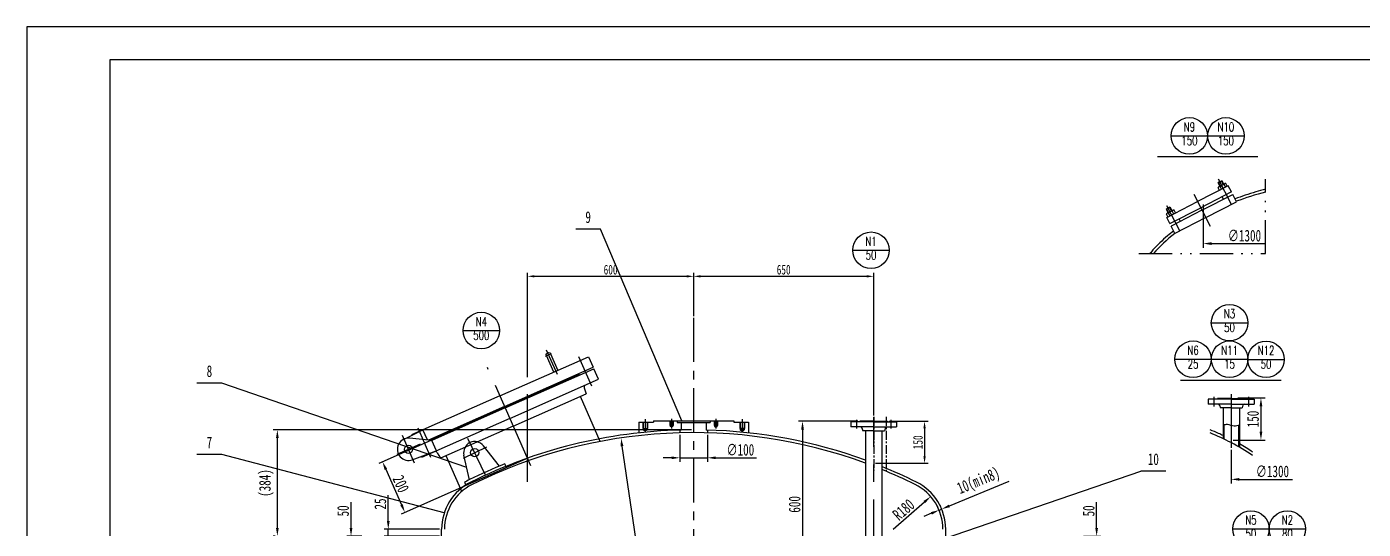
# Model space of a CAD drawing. Extents: x -96442 to 39066, y -106800 to -61725.
# Drawn here: x -96442 to -91617, y -63539 to -61725 of the extents above; entities that cross this region are included whole.
import ezdxf
from ezdxf.enums import TextEntityAlignment as Align

# ---------------------------------------------------------------- set-up
doc = ezdxf.new("R2010")
doc.units = 0
doc.header["$MEASUREMENT"] = 0
doc.linetypes.add('ACAD_ISO12W100', pattern=[22, 12, -3, 0.5, -3, 0.5, -3])
doc.linetypes.add('CENTER', pattern=[50.8, 31.75, -6.35, 6.35, -6.35])
doc.layers.get('0').update_dxf_attribs({"linetype": 'CONTINUOUS'})
doc.layers.get('DEFPOINTS').update_dxf_attribs({"linetype": 'CONTINUOUS'})
for name, color, linetype in [('1', 5, 'CONTINUOUS'), ('2', 3, 'CONTINUOUS'), ('3', 1, 'CENTER'), ('4', 2, 'CONTINUOUS'), ('5', 6, 'CONTINUOUS'), ('7', 6, 'ACAD_ISO12W100'), ('8', 7, 'CONTINUOUS')]:
    doc.layers.add(name, color=color, linetype=linetype)
doc.styles.add('1', font='NSimSun.ttf', dxfattribs={"width": 0.7, "height": 3.5})
doc.styles.get("Standard").update_dxf_attribs({"font": 'NSimSun.ttf', "width": 0.7, "height": 30})
doc.styles.add('XXX', font='romans.shx', dxfattribs={"width": 0.7, "height": 3.5, "bigfont": 'hztxt.shx'})
doc.dimstyles.get("Standard").update_dxf_attribs({"dimtxt": 0.18, "dimasz": 0.18, "dimexe": 0.18, "dimexo": 0.0625, "dimgap": 0.09, "dimtad": 0, "dimtih": 1, "dimtoh": 1, "dimdec": 4, "dimzin": 0, "dimdsep": 46, "dimtxsty": 'Standard', "dimcen": 0.09, "dimadec": 0, "dimazin": 0, "dimtfac": 1, "dimtdec": 4, "dimtofl": 0, "dimtmove": 0, "dimatfit": 3, "dimfxl": 1, "dimtolj": 1, "dimtzin": 0, "dimarcsym": 0})

# ---------------------------------------------------------------- blocks, each defined once
blk = doc.blocks.new('*D118')
at = {"color": 0, "linetype": 'ByBlock'}
for p, q in [((-94084.3, -63198.3), (-94084.3, -63295.9)), ((-93984.3, -63198.3), (-93984.3, -63295.9)), ((-94114.3, -63280.9), (-94144.3, -63280.9)), ((-94084.3, -63280.9), (-93984.3, -63280.9)), ((-93954.3, -63280.9), (-93807.1, -63280.9))]:
    blk.add_line(p, q, dxfattribs=at)
for points in [[(-94114.3, -63275.9), (-94114.3, -63285.9), (-94084.3, -63280.9)], [(-93954.3, -63275.9), (-93954.3, -63285.9), (-93984.3, -63280.9)]]:
    blk.add_solid(points, dxfattribs=at)
at = {"layer": 'DEFPOINTS', "color": 0, "linetype": 'ByBlock'}
for p in [(-94084.3, -63190.8), (-93984.3, -63190.8), (-93984.3, -63280.9)]:
    blk.add_point(p, dxfattribs=at)
at = {"color": 0, "linetype": 'ByBlock', "insert": (-93865.7, -63252.4), "char_height": 42, "attachment_point": 5}
blk.add_mtext('\\A1;∅100', dxfattribs=at)
blk = doc.blocks.new('*D66')
at = {"color": 0, "linetype": 'ByBlock'}
for p, q in [((-94034.3, -62632.4), (-94034.3, -62613.4)), ((-94009.3, -62625.9), (-93409.3, -62625.9)), ((-93384.3, -63128.6), (-93384.3, -62613.4))]:
    blk.add_line(p, q, dxfattribs=at)
for points in [[(-94009.3, -62621.8), (-94009.3, -62630.1), (-94034.3, -62625.9)], [(-93409.3, -62621.8), (-93409.3, -62630.1), (-93384.3, -62625.9)]]:
    blk.add_solid(points, dxfattribs=at)
at = {"layer": 'DEFPOINTS', "color": 0, "linetype": 'ByBlock'}
for p in [(-94034.3, -62638.6), (-93384.3, -62625.9), (-93384.3, -63134.8)]:
    blk.add_point(p, dxfattribs=at)
at = {"color": 0, "linetype": 'ByBlock', "insert": (-93709.3, -62602.2), "char_height": 35, "attachment_point": 5}
blk.add_mtext('\\A1;650', dxfattribs=at)
blk = doc.blocks.new('*D107')
at = {"color": 0, "linetype": 'ByBlock'}
blk.add_line((-94034.3, -64990.1), (-94292.6, -63239), dxfattribs=at)
blk.add_solid([(-94287.6, -63238.3), (-94297.5, -63239.8), (-94297, -63209.4)], dxfattribs=at)
at = {"layer": 'DEFPOINTS', "color": 0, "linetype": 'ByBlock'}
for p in [(-94297, -63209.4), (-94034.3, -64990.1)]:
    blk.add_point(p, dxfattribs=at)
at = {"color": 0, "linetype": 'ByBlock', "insert": (-94135.3, -64110.4), "char_height": 42, "attachment_point": 5, "rotation": 278.3899}
blk.add_mtext('\\A1;R1800', dxfattribs=at)
blk = doc.blocks.new('*D105')
at = {"color": 0, "linetype": 'ByBlock'}
for p, q in [((-95271.5, -63533.9), (-95271.5, -63441.3)), ((-95232.6, -63563.9), (-95286.5, -63563.9)), ((-95271.5, -63613.9), (-95271.5, -63563.9)), ((-95232.6, -63613.9), (-95286.5, -63613.9)), ((-95271.5, -63643.9), (-95271.5, -63673.9))]:
    blk.add_line(p, q, dxfattribs=at)
for points in [[(-95276.5, -63533.9), (-95266.5, -63533.9), (-95271.5, -63563.9)], [(-95276.5, -63643.9), (-95266.5, -63643.9), (-95271.5, -63613.9)]]:
    blk.add_solid(points, dxfattribs=at)
at = {"layer": 'DEFPOINTS', "color": 0, "linetype": 'ByBlock'}
for p in [(-95271.5, -63563.9), (-95225.1, -63563.9), (-95225.1, -63613.9)]:
    blk.add_point(p, dxfattribs=at)
at = {"color": 0, "linetype": 'ByBlock', "insert": (-95300, -63472.6), "char_height": 42, "attachment_point": 5, "rotation": 90}
blk.add_mtext('\\A1;50', dxfattribs=at)
blk = doc.blocks.new('*D103')
at = {"color": 0, "linetype": 'ByBlock'}
for p, q in [((-94041.8, -63180.1), (-95552.5, -63180.1)), ((-95537.5, -63533.9), (-95537.5, -63210.1)), ((-95545, -63563.9), (-95552.5, -63563.9))]:
    blk.add_line(p, q, dxfattribs=at)
for points in [[(-95542.5, -63210.1), (-95532.5, -63210.1), (-95537.5, -63180.1)], [(-95542.5, -63533.9), (-95532.5, -63533.9), (-95537.5, -63563.9)]]:
    blk.add_solid(points, dxfattribs=at)
at = {"layer": 'DEFPOINTS', "color": 0, "linetype": 'ByBlock'}
for p in [(-95537.5, -63180.1), (-94034.3, -63180.1), (-95537.5, -63563.9)]:
    blk.add_point(p, dxfattribs=at)
at = {"color": 0, "linetype": 'ByBlock', "insert": (-95577, -63372), "char_height": 42, "attachment_point": 5, "rotation": 90}
blk.add_mtext('\\A1;(384)', dxfattribs=at)
blk = doc.blocks.new('*D95')
at = {"color": 0, "linetype": 'ByBlock'}
for p, q in [((-95137, -63508.9), (-95137, -63416.3)), ((-94951.8, -63538.9), (-95152, -63538.9)), ((-95137, -63563.9), (-95137, -63538.9)), ((-94951.8, -63563.9), (-95152, -63563.9)), ((-95137, -63593.9), (-95137, -63623.9))]:
    blk.add_line(p, q, dxfattribs=at)
for points in [[(-95142, -63508.9), (-95132, -63508.9), (-95137, -63538.9)], [(-95142, -63593.9), (-95132, -63593.9), (-95137, -63563.9)]]:
    blk.add_solid(points, dxfattribs=at)
at = {"layer": 'DEFPOINTS', "color": 0, "linetype": 'ByBlock'}
for p in [(-95137, -63538.9), (-94944.3, -63538.9), (-94944.3, -63563.9)]:
    blk.add_point(p, dxfattribs=at)
at = {"color": 0, "linetype": 'ByBlock', "insert": (-95165.5, -63447.6), "char_height": 42, "attachment_point": 5, "rotation": 90}
blk.add_mtext('\\A1;25', dxfattribs=at)
blk = doc.blocks.new('*D65')
at = {"color": 0, "linetype": 'ByBlock'}
for p, q in [((-94634.3, -62989.5), (-94634.3, -62613.4)), ((-94609.3, -62625.9), (-94059.3, -62625.9)), ((-94034.3, -62769.8), (-94034.3, -62613.4))]:
    blk.add_line(p, q, dxfattribs=at)
for points in [[(-94609.3, -62621.8), (-94609.3, -62630.1), (-94634.3, -62625.9)], [(-94059.3, -62621.8), (-94059.3, -62630.1), (-94034.3, -62625.9)]]:
    blk.add_solid(points, dxfattribs=at)
at = {"layer": 'DEFPOINTS', "color": 0, "linetype": 'ByBlock'}
for p in [(-94034.3, -62625.9), (-94034.3, -62776.1), (-94634.3, -62995.8)]:
    blk.add_point(p, dxfattribs=at)
at = {"color": 0, "linetype": 'ByBlock', "insert": (-94334.3, -62602.2), "char_height": 35, "attachment_point": 5}
blk.add_mtext('\\A1;600', dxfattribs=at)
blk = doc.blocks.new('*D59')
at = {"color": 0, "linetype": 'ByBlock'}
for p, q in [((-94722, -63102.5), (-95171.6, -63301.2)), ((-94641.2, -63285.5), (-95090.7, -63484.1)), ((-95145.7, -63322.5), (-95089.1, -63450.6))]:
    blk.add_line(p, q, dxfattribs=at)
for points in [[(-95141.2, -63320.5), (-95150.3, -63324.6), (-95157.8, -63295.1)], [(-95084.6, -63448.6), (-95093.7, -63452.6), (-95077, -63478)]]:
    blk.add_solid(points, dxfattribs=at)
at = {"layer": 'DEFPOINTS', "color": 0, "linetype": 'ByBlock'}
for p in [(-94715.2, -63099.5), (-94634.3, -63282.4), (-95077, -63478)]:
    blk.add_point(p, dxfattribs=at)
at = {"color": 0, "linetype": 'ByBlock', "insert": (-95091.4, -63375.1), "char_height": 42, "attachment_point": 5, "rotation": 293.838}
blk.add_mtext('\\A1;200', dxfattribs=at)
blk = doc.blocks.new('A$C702F2A6E')
at = {"layer": '2'}
for p, q in [((1, 19.3), (1, 3)), ((5, 3), (5, 19.3)), ((1, 3), (5, 3))]:
    blk.add_line(p, q, dxfattribs=at)
blk.add_arc((3, 19.3), 2, 0, 180, dxfattribs=at)
at = {"layer": '3'}
for p, q in [((3, 24.3), (3, 0)), ((6, 19.3), (0, 19.3))]:
    blk.add_line(p, q, dxfattribs=at)
blk = doc.blocks.new('*D68')
at = {"color": 0, "linetype": 'ByBlock'}
for p, q in [((-92093.5, -63252), (-92093.5, -63373.7)), ((-92063.5, -63358.7), (-91871.9, -63358.7))]:
    blk.add_line(p, q, dxfattribs=at)
blk.add_solid([(-92063.5, -63353.7), (-92063.5, -63363.7), (-92093.5, -63358.7)], dxfattribs=at)
at = {"layer": 'DEFPOINTS', "color": 0, "linetype": 'ByBlock'}
for p in [(-92093.5, -63244.5), (-91702.7, -63254.8), (-91702.7, -63358.7)]:
    blk.add_point(p, dxfattribs=at)
at = {"color": 0, "linetype": 'ByBlock', "insert": (-91944.5, -63330.2), "char_height": 42, "attachment_point": 5}
blk.add_mtext('\\A1;∅1300', dxfattribs=at)
blk = doc.blocks.new('*D67')
at = {"color": 0, "linetype": 'ByBlock'}
for p, q in [((-93360.6, -63066.4), (-93261.8, -63066.4)), ((-93276.8, -63096.4), (-93276.8, -63188.1)), ((-93376.8, -63218.1), (-93261.8, -63218.1))]:
    blk.add_line(p, q, dxfattribs=at)
for points in [[(-93281.8, -63096.4), (-93271.8, -63096.4), (-93276.8, -63066.4)], [(-93281.8, -63188.1), (-93271.8, -63188.1), (-93276.8, -63218.1)]]:
    blk.add_solid(points, dxfattribs=at)
at = {"layer": 'DEFPOINTS', "color": 0, "linetype": 'ByBlock'}
for p in [(-93368.1, -63066.4), (-93384.3, -63218.1), (-93276.8, -63218.1)]:
    blk.add_point(p, dxfattribs=at)
at = {"color": 0, "linetype": 'ByBlock', "insert": (-93305.3, -63142.3), "char_height": 42, "attachment_point": 5, "rotation": 90}
blk.add_mtext('\\A1;150', dxfattribs=at)
blk = doc.blocks.new('*D60')
at = {"color": 0, "linetype": 'ByBlock'}
for p, q in [((-92685.4, -62476.7), (-92685.4, -62590.9)), ((-92655.4, -62575.9), (-92463.8, -62575.9))]:
    blk.add_line(p, q, dxfattribs=at)
blk.add_solid([(-92655.4, -62570.9), (-92655.4, -62580.9), (-92685.4, -62575.9)], dxfattribs=at)
at = {"layer": 'DEFPOINTS', "color": 0, "linetype": 'ByBlock'}
for p in [(-92685.4, -62469.2), (-92294.6, -62472), (-92294.6, -62575.9)]:
    blk.add_point(p, dxfattribs=at)
at = {"color": 0, "linetype": 'ByBlock', "insert": (-92536.4, -62547.4), "char_height": 42, "attachment_point": 5}
blk.add_mtext('\\A1;∅1300', dxfattribs=at)
blk = doc.blocks.new('*D111')
at = {"color": 0, "linetype": 'ByBlock'}
for p, q in [((-93111.1, -63454.6), (-92895, -63365)), ((-93150.9, -63463), (-93153.8, -63456.1)), ((-93141.7, -63459.2), (-93144.6, -63452.2)), ((-93175.8, -63481.4), (-93203.5, -63492.9)), ((-93148.1, -63469.9), (-93138.8, -63466.1))]:
    blk.add_line(p, q, dxfattribs=at)
for points in [[(-93113, -63450), (-93109.2, -63459.2), (-93138.8, -63466.1)], [(-93177.7, -63476.8), (-93173.9, -63486), (-93148.1, -63469.9)]]:
    blk.add_solid(points, dxfattribs=at)
at = {"layer": 'DEFPOINTS', "color": 0, "linetype": 'ByBlock'}
for p in [(-93148.1, -63469.9), (-93138.8, -63466.1), (-93138.8, -63466.1)]:
    blk.add_point(p, dxfattribs=at)
at = {"color": 0, "linetype": 'ByBlock', "insert": (-93004.3, -63367.5), "char_height": 42, "attachment_point": 5, "rotation": 22.527}
blk.add_mtext('\\A1;10(min8)', dxfattribs=at)
blk = doc.blocks.new('*D108')
at = {"color": 0, "linetype": 'ByBlock'}
for p, q in [((-93328.5, -63149.1), (-93188.1, -63149.1)), ((-93200.6, -63174.1), (-93200.6, -63275.8)), ((-93378.1, -63300.8), (-93188.1, -63300.8))]:
    blk.add_line(p, q, dxfattribs=at)
for points in [[(-93204.8, -63174.1), (-93196.4, -63174.1), (-93200.6, -63149.1)], [(-93204.8, -63275.8), (-93196.4, -63275.8), (-93200.6, -63300.8)]]:
    blk.add_solid(points, dxfattribs=at)
at = {"layer": 'DEFPOINTS', "color": 0, "linetype": 'ByBlock'}
for p in [(-93334.7, -63149.1), (-93384.3, -63300.8), (-93200.6, -63300.8)]:
    blk.add_point(p, dxfattribs=at)
at = {"color": 0, "linetype": 'ByBlock', "insert": (-93224.4, -63225), "char_height": 35, "attachment_point": 5, "rotation": 90}
blk.add_mtext('\\A1;150', dxfattribs=at)
blk = doc.blocks.new('*D106')
at = {"color": 0, "linetype": 'ByBlock'}
blk.add_line((-93314.3, -63538.9), (-93201.1, -63440.5), dxfattribs=at)
blk.add_solid([(-93204.4, -63436.7), (-93197.9, -63444.2), (-93178.5, -63420.8)], dxfattribs=at)
at = {"layer": 'DEFPOINTS', "color": 0, "linetype": 'ByBlock'}
for p in [(-93178.5, -63420.8), (-93314.3, -63538.9)]:
    blk.add_point(p, dxfattribs=at)
at = {"color": 0, "linetype": 'ByBlock', "insert": (-93276.4, -63468.2), "char_height": 42, "attachment_point": 5, "rotation": 41.0145}
blk.add_mtext('\\A1;R180', dxfattribs=at)
blk = doc.blocks.new('*D100')
at = {"color": 0, "linetype": 'ByBlock'}
for p, q in [((-92579.3, -63533.9), (-92579.3, -63441.3)), ((-92626.9, -63563.9), (-92564.3, -63563.9)), ((-92579.3, -63613.9), (-92579.3, -63563.9)), ((-92586.8, -63613.9), (-92594.3, -63613.9)), ((-92579.3, -63643.9), (-92579.3, -63673.9))]:
    blk.add_line(p, q, dxfattribs=at)
for points in [[(-92584.3, -63533.9), (-92574.3, -63533.9), (-92579.3, -63563.9)], [(-92584.3, -63643.9), (-92574.3, -63643.9), (-92579.3, -63613.9)]]:
    blk.add_solid(points, dxfattribs=at)
at = {"layer": 'DEFPOINTS', "color": 0, "linetype": 'ByBlock'}
for p in [(-92634.4, -63563.9), (-92579.3, -63563.9), (-92579.3, -63613.9)]:
    blk.add_point(p, dxfattribs=at)
at = {"color": 0, "linetype": 'ByBlock', "insert": (-92607.8, -63472.6), "char_height": 42, "attachment_point": 5, "rotation": 90}
blk.add_mtext('\\A1;50', dxfattribs=at)
blk = doc.blocks.new('*D72')
at = {"color": 0, "linetype": 'ByBlock'}
for p, q in [((-93441.4, -63149.1), (-93656.2, -63149.1)), ((-93641.2, -63179.1), (-93641.2, -63719.1)), ((-93421.3, -63749.1), (-93656.2, -63749.1))]:
    blk.add_line(p, q, dxfattribs=at)
for points in [[(-93646.2, -63179.1), (-93636.2, -63179.1), (-93641.2, -63149.1)], [(-93646.2, -63719.1), (-93636.2, -63719.1), (-93641.2, -63749.1)]]:
    blk.add_solid(points, dxfattribs=at)
at = {"layer": 'DEFPOINTS', "color": 0, "linetype": 'ByBlock'}
for p in [(-93433.9, -63149.1), (-93641.2, -63749.1), (-93413.8, -63749.1)]:
    blk.add_point(p, dxfattribs=at)
at = {"color": 0, "linetype": 'ByBlock', "insert": (-93669.7, -63449.1), "char_height": 42, "attachment_point": 5, "rotation": 90}
blk.add_mtext('\\A1;600', dxfattribs=at)

msp = doc.modelspace()

# ---------------------------------------------------------------- linework, layer by layer
at = {"layer": '1'}
msp.add_lwpolyline([(-96142.4161, -71697.101), (-89434.4161, -71697.101), (-89434.4161, -61845.101), (-96142.4161, -61845.101)], close=True, dxfattribs=at)
at = {"layer": '2', "ltscale": 10}
for p, q in [((-92103.8677, -62299.1599), (-92215.0188, -62356.3476)), ((-92140.569, -62289.0283), (-92126.3417, -62281.7083)), ((-92139.7056, -62286.3349), (-92140.569, -62289.0283)), ((-92134.6215, -62300.5881), (-92140.569, -62289.0283)), ((-92139.7056, -62286.3349), (-92129.0351, -62280.8449)), ((-92138.1784, -62302.4181), (-92116.8374, -62291.438)), ((-92129.0351, -62280.8449), (-92126.3417, -62281.7083)), ((-92120.3942, -62293.268), (-92126.3417, -62281.7083)), ((-92119.4792, -62295.0464), (-92114.5382, -62304.6499)), ((-92107.4245, -62300.9899), (-92112.3655, -62291.3864)), ((-92092.4301, -62321.3901), (-92103.8677, -62299.1599)), ((-92092.4301, -62321.3901), (-92203.5812, -62378.5778)), ((-92199.0062, -62387.4699), (-92087.8551, -62330.2822)), ((-92135.8792, -62315.6299), (-92140.8202, -62306.0265)), ((-92133.7065, -62302.3665), (-92128.7655, -62311.9699)), ((-92121.2004, -62347.4385), (-92125.7755, -62338.5464)), ((-92074.1301, -62356.9585), (-92087.8551, -62330.2822)), ((-92313.0756, -62377.7836), (-92327.3029, -62385.1037)), ((-92326.4395, -62382.4102), (-92327.3029, -62385.1037)), ((-92321.3554, -62396.6634), (-92327.3029, -62385.1037)), ((-92315.769, -62376.9202), (-92326.4395, -62382.4102)), ((-92326.1699, -62413.5353), (-92215.0188, -62356.3476)), ((-92303.5712, -62387.5133), (-92324.9122, -62398.4934)), ((-92315.769, -62376.9202), (-92313.0756, -62377.7836)), ((-92314.7323, -62435.7655), (-92203.5812, -62378.5778)), ((-92307.128, -62389.3433), (-92313.0756, -62377.7836)), ((-92199.0062, -62387.4699), (-92310.1573, -62444.6576)), ((-92306.213, -62391.1218), (-92301.272, -62400.7252)), ((-92294.1584, -62397.0652), (-92299.0994, -62387.4617)), ((-92185.2812, -62414.1461), (-92074.1301, -62356.9585)), ((-92322.613, -62411.7053), (-92327.5541, -62402.1018)), ((-92314.7323, -62435.7655), (-92326.1699, -62413.5353)), ((-92320.4404, -62398.4418), (-92315.4994, -62408.0452)), ((-92296.4323, -62471.3338), (-92310.1573, -62444.6576)), ((-92185.2812, -62414.1461), (-92296.4323, -62471.3338)), ((-92276.812, -62427.5013), (-92281.387, -62418.6092)), ((-94733.7509, -63057.4262), (-94414.2947, -62916.2761)), ((-94414.2947, -62916.2761), (-94397.5628, -62954.1444)), ((-94717.019, -63095.2945), (-94397.5628, -62954.1444)), ((-94714.5132, -63100.9656), (-94395.0571, -62959.8155)), ((-94449.929, -62977.2821), (-94449.2823, -62978.7456)), ((-94378.3252, -62997.6837), (-94395.0571, -62959.8155)), ((-94716.3723, -63096.758), (-94449.2823, -62978.7456)), ((-94715.1599, -63099.5021), (-94448.0699, -62981.4897)), ((-94697.7813, -63138.8338), (-94378.3252, -62997.6837)), ((-94449.2823, -62978.7456), (-94447.4232, -62982.9532)), ((-94448.0063, -62981.6336), (-94448.0699, -62981.4897)), ((-94733.7509, -63057.4262), (-95053.207, -63198.5763)), ((-94685.6568, -63166.2746), (-94422.3395, -63049.9292)), ((-94371.3498, -63221.9319), (-94443.2634, -63059.1743)), ((-94429.6963, -63028.3656), (-94422.3395, -63049.9292)), ((-92093.5119, -63068.8211), (-92176.0119, -63068.8211)), ((-92176.0119, -63068.8211), (-92176.0119, -63086.8211)), ((-92093.5119, -63066.8211), (-92143.0948, -63066.8211)), ((-92143.0948, -63066.8211), (-92143.0948, -63068.8211)), ((-92093.5119, -63066.8211), (-92043.929, -63066.8211)), ((-92093.5119, -63068.8211), (-92011.0119, -63068.8211)), ((-92043.929, -63066.8211), (-92043.929, -63068.8211)), ((-92011.0119, -63068.8211), (-92011.0119, -63086.8211)), ((-94717.019, -63095.2945), (-94991.9362, -63216.7653)), ((-94716.3723, -63096.758), (-94983.4623, -63214.7704)), ((-94715.1599, -63099.5021), (-94982.2499, -63217.5145)), ((-94714.5132, -63100.9656), (-94979.2297, -63217.9292)), ((-92093.5119, -63086.8211), (-92176.0119, -63086.8211)), ((-92135.7204, -63090.3922), (-92132.6104, -63100.8211)), ((-92093.5119, -63100.8211), (-92132.6104, -63100.8211)), ((-92123.0119, -63100.8211), (-92123.0119, -63211.618)), ((-92093.5119, -63086.8211), (-92011.0119, -63086.8211)), ((-92093.5119, -63100.8211), (-92054.4134, -63100.8211)), ((-92064.0119, -63100.8211), (-92064.0119, -63242.4942)), ((-92051.3034, -63090.3922), (-92054.4134, -63100.8211)), ((-94697.7813, -63138.8338), (-95017.2375, -63279.9839)), ((-94685.6568, -63166.2746), (-94948.974, -63282.62)), ((-92119.5119, -63162.1419), (-92119.5119, -63213.2927)), ((-92067.5119, -63163.9662), (-92067.5119, -63240.4913)), ((-95081.5367, -63214.4068), (-95011.7804, -63180.2722)), ((-94979.2297, -63217.9292), (-95060.3065, -63210.5025)), ((-95053.207, -63198.5763), (-95052.4922, -63200.1941)), ((-94995.813, -63216.4102), (-95011.7804, -63180.2722)), ((-94984.109, -63213.3069), (-94983.4623, -63214.7704)), ((-94983.4623, -63214.7704), (-94982.2499, -63217.5145)), ((-94982.1863, -63217.6584), (-94982.2499, -63217.5145)), ((-94962.4978, -63255.7975), (-94979.2297, -63217.9292)), ((-95050.2361, -63287.9095), (-94963.4956, -63256.2384)), ((-94959.9635, -63262.6615), (-94948.974, -63282.62)), ((-94735.0027, -63310.9592), (-94793.5874, -63237.4461)), ((-95017.2375, -63279.9839), (-95018.8061, -63276.4336)), ((-94871.2147, -63402.0069), (-94928.0501, -63273.3749)), ((-94843.7576, -63360.0005), (-94863.8796, -63271.2167)), ((-94716.623, -63302.831), (-94713.336, -63312.2752)), ((-94862.2825, -63370.5301), (-94856.6931, -63378.8221)), ((-94944.3296, -63563.8933), (-94944.3296, -63538.8933)), ((-93124.3296, -63563.8933), (-93124.3296, -63538.8933))]:
    msp.add_line(p, q, dxfattribs=at)
at = {"layer": '2'}
for p, q in [((-94231.8296, -63152.0997), (-94231.8296, -63190.9072)), ((-94231.8296, -63152.0997), (-94179.3296, -63152.0997)), ((-94216.3296, -63152.0997), (-94216.3296, -63180.0997)), ((-94202.3296, -63152.0997), (-94202.3296, -63180.0997)), ((-94179.3296, -63147.0997), (-94179.3296, -63152.0997)), ((-94179.3296, -63147.0997), (-93889.3296, -63147.0997)), ((-94120.3296, -63147.0997), (-94120.3296, -63164.7605)), ((-94120.3296, -63164.7605), (-94108.3296, -63164.7605)), ((-94119.3296, -63167.0997), (-94109.3296, -63167.0997)), ((-94108.3296, -63147.0997), (-94108.3296, -63164.7605)), ((-94094.3296, -63147.0997), (-94094.3296, -63153.0997)), ((-94094.3296, -63153.0997), (-93974.3296, -63153.0997)), ((-94078.9297, -63153.0997), (-94078.9297, -63180.6493)), ((-93989.7295, -63153.0997), (-93989.7295, -63180.6493)), ((-93974.3296, -63147.0997), (-93974.3296, -63153.0997)), ((-93960.3296, -63147.0997), (-93960.3296, -63164.7605)), ((-93948.3296, -63164.7605), (-93960.3296, -63164.7605)), ((-93949.3296, -63167.0997), (-93959.3296, -63167.0997)), ((-93948.3296, -63147.0997), (-93948.3296, -63164.7605)), ((-93889.3296, -63147.0997), (-93889.3296, -63152.0997)), ((-93889.3296, -63152.0997), (-93836.8296, -63152.0997)), ((-93866.3296, -63152.0997), (-93866.3296, -63180.0997)), ((-93852.3296, -63152.0997), (-93852.3296, -63180.0997)), ((-93836.8296, -63152.0997), (-93836.8296, -63190.9072)), ((-93384.3296, -63151.0783), (-93466.8296, -63151.0783)), ((-93466.8296, -63151.0783), (-93466.8296, -63169.0783)), ((-93384.3296, -63169.0783), (-93466.8296, -63169.0783)), ((-93384.3296, -63149.0783), (-93433.9126, -63149.0783)), ((-93433.9126, -63149.0783), (-93433.9126, -63151.0783)), ((-93384.3296, -63149.0783), (-93334.7467, -63149.0783)), ((-93384.3296, -63151.0783), (-93301.8296, -63151.0783)), ((-93384.3296, -63169.0783), (-93301.8296, -63169.0783)), ((-93334.7467, -63149.0783), (-93334.7467, -63151.0783)), ((-93301.8296, -63151.0783), (-93301.8296, -63169.0783)), ((-94084.3296, -63180.7904), (-94084.3296, -63190.7943)), ((-93984.3296, -63180.7904), (-93984.3296, -63190.7943)), ((-93851.3296, -63175.5588), (-93867.3296, -63175.5588)), ((-93426.5381, -63172.6494), (-93423.4281, -63183.0783)), ((-93384.3296, -63183.0783), (-93423.4281, -63183.0783)), ((-93413.8296, -63183.0783), (-93413.8296, -63749.0783)), ((-93384.3296, -63183.0783), (-93345.2311, -63183.0783)), ((-93354.8296, -63183.0783), (-93354.8296, -63749.0783)), ((-93342.1211, -63172.6494), (-93345.2311, -63183.0783))]:
    msp.add_line(p, q, dxfattribs=at)
at = {"layer": '2', "ltscale": 10}
for centre in [(-95063.9552, -63250.3358), (-94824.869, -63262.3753)]:
    msp.add_circle(centre, 15, dxfattribs=at)
for centre, radius, start, end in [((-92119.7303, -62312.0446), 17, 89.1535131, 145.2984869), ((-92114.5498, -62295.8841), 5, 64.0958976, 170.3561024), ((-92135.8909, -62306.8641), 5, 64.0958976, 170.3561024), ((-92322.6247, -62402.9394), 5, 64.0958976, 170.3561024), ((-92306.4642, -62408.1199), 17, 89.1535131, 145.2984869), ((-92301.2837, -62391.9594), 5, 64.0958976, 170.3561024), ((-94422.1249, -63025.7825), 8, 113.838, 198.838), ((-92140.5119, -63091.8211), 5, 360, 90), ((-92046.5119, -63091.8211), 5, 90, 180), ((-95063.9552, -63250.3358), 40, 84.7662603, 290.0584204), ((-94966.9714, -63266.5202), 8, 28.838, 113.838), ((-94824.869, -63262.3753), 40, 38.5523678, 192.7697992)]:
    msp.add_arc(centre, radius, start, end, dxfattribs=at)
at = {"layer": '2'}
for centre, radius, start, end in [((-93431.3296, -63174.0783), 5, 360, 90), ((-93337.3296, -63174.0783), 5, 90, 180), ((-94034.3296, -64990.0997), 1810, 91.4119647, 116.3878), ((-94034.3296, -64990.0997), 1800, 69.8351599, 116.3878), ((-94034.3296, -64990.0997), 1810, 69.9513644, 88.5880353), ((-94034.3296, -64990.0997), 1820, 112.0172968, 116.3878), ((-94034.3296, -64990.0997), 1810, 63.6122, 67.9500746), ((-94754.3296, -63538.8933), 200, 116.3878, 122.6675968), ((-94034.3296, -64990.0997), 1800, 63.6122, 67.8210874), ((-94754.3296, -63538.8933), 190, 116.3878, 180), ((-94754.3296, -63538.8933), 180, 116.3878, 180), ((-93314.3296, -63538.8933), 180, 0, 63.6122), ((-93314.3296, -63538.8933), 190, 0, 63.6122)]:
    msp.add_arc(centre, radius, start, end, dxfattribs=at)
at = {"layer": '2', "ltscale": 10}
for centre, start_param, end_param in [((-91544.5447, -62718.652), 5.203813147, 5.342785447), ((-91544.5447, -62718.652), 5.701304907, 5.88424812), ((-92743.5119, -63537.5704), 3.90537915, 4.02109242), ((-92743.5119, -63537.5704), 3.772181525, 3.90537915)]:
    msp.add_ellipse(centre, major_axis=(-900, 0), ratio=0.5, start_param=start_param, end_param=end_param, dxfattribs=at)
for points, knots in [([(-91969.2385, -62311.5552), (-91981.2087, -62314.7337), (-91993.0387, -62318.0469), (-92030.4834, -62329.0933), (-92055.509, -62337.3365), (-92079.674, -62346.1831)], [5.2005819056, 5.2005819056, 5.2005819056, 5.2005819056, 5.2454336707, 5.2454336707, 5.3443999737, 5.3443999737, 5.3443999737, 5.3443999737]), ([(-92301.0767, -62462.3068), (-92308.7394, -62468.0955), (-92316.1449, -62473.9759), (-92342.8401, -62496.2858), (-92360.4054, -62513.2794), (-92379.6322, -62535.1279), (-92383.3001, -62539.4757), (-92386.8367, -62543.8543)], [5.6985147911, 5.6985147911, 5.6985147911, 5.6985147911, 5.7440287846, 5.7440287846, 5.8686775631, 5.8686775631, 5.8993535228, 5.8993535228, 5.8993535228, 5.8993535228]), ([(-92123.0119, -63200.5566), (-92128.2864, -63198.0789), (-92133.6188, -63195.6332), (-92149.0549, -63188.7213), (-92159.2987, -63184.3361), (-92169.7289, -63180.0683)], [3.95816916668, 3.95816916668, 3.95816916668, 3.95816916668, 3.98203900996, 3.98203900996, 4.02654147269, 4.02654147269, 4.02654147269, 4.02654147269])]:
    msp.add_open_spline(points, degree=3, knots=knots, dxfattribs=at)
msp.add_open_spline([(-92016.5995, -63260.1627), (-92031.6108, -63250.1032), (-92047.4324, -63240.3658), (-92064.0119, -63230.9795)], degree=3, dxfattribs=at)
at = {"layer": '3', "ltscale": 10}
for p, q in [((-92091.9142, -62366.1085), (-92138.8421, -62274.8985)), ((-92228.6018, -62329.9472), (-92169.4106, -62444.9925)), ((-92278.6481, -62462.1838), (-92325.576, -62370.9738)), ((-92194.5447, -62366.941), (-92194.5447, -62435.4209)), ((-94401.9712, -63022.7267), (-94448.7316, -62916.8968)), ((-94622.0642, -63310.1997), (-94778.9883, -62955.0431)), ((-94634.3295, -63368.2791), (-94634.3295, -62995.752)), ((-92156.0283, -63061.4065), (-92156.0283, -63095.4065)), ((-92093.5119, -63051.0554), (-92093.5119, -63244.5438)), ((-92030.9955, -63061.4065), (-92030.9955, -63095.4065)), ((-94209.3296, -63142.0383), (-94209.3296, -63188.5795)), ((-94114.3296, -63140.5956), (-94114.3296, -63175.3644)), ((-93954.3296, -63140.5956), (-93954.3296, -63175.3644)), ((-93859.3296, -63142.0383), (-93859.3296, -63188.5795)), ((-93384.3296, -63749.0783), (-93384.3296, -63134.8238)), ((-95041.839, -63300.39), (-95086.0714, -63200.2815)), ((-94982.8006, -63279.3632), (-95029.5609, -63173.5334)), ((-94785.9303, -63343.5158), (-94849.5676, -63210.909)), ((-95021.4606, -63231.5597), (-95106.4498, -63269.1118)), ((-94782.1639, -63243.1634), (-94866.5742, -63283.6715))]:
    msp.add_line(p, q, dxfattribs=at)
at = {"layer": '3', "ltscale": 5}
msp.add_line((-94034.3296, -62776.0867), (-94034.3296, -66513.7449), dxfattribs=at)
at = {"layer": '3'}
for p, q in [((-93446.8461, -63143.6637), (-93446.8461, -63177.6637)), ((-93384.3296, -63133.3126), (-93384.3296, -63326.801)), ((-93339.8296, -63133.3126), (-93339.8296, -63329.4764)), ((-93321.8132, -63143.6637), (-93321.8132, -63177.6637))]:
    msp.add_line(p, q, dxfattribs=at)
at = {"layer": '4'}
for p, q in [((-92360.1041, -62193.5796), (-91996.6829, -62193.5796)), ((-92276.981, -63000.2659), (-91913.5598, -63000.2659)), ((-94217.3296, -63152.0997), (-94217.3296, -63175.5588)), ((-94201.3296, -63152.0997), (-94201.3296, -63175.5588)), ((-94119.3296, -63147.0997), (-94119.3296, -63167.0997)), ((-94114.3296, -63170.1291), (-94119.3296, -63167.0997)), ((-94109.3296, -63167.0997), (-94114.3296, -63170.1291)), ((-94109.3296, -63147.0997), (-94109.3296, -63167.0997)), ((-93959.3296, -63147.0997), (-93959.3296, -63167.0997)), ((-93959.3296, -63167.0997), (-93954.3296, -63170.1291)), ((-93954.3296, -63170.1291), (-93949.3296, -63167.0997)), ((-93949.3296, -63147.0997), (-93949.3296, -63167.0997)), ((-93867.3296, -63152.0997), (-93867.3296, -63175.5588)), ((-93851.3296, -63152.0997), (-93851.3296, -63175.5588)), ((-94217.3296, -63175.5588), (-94201.3296, -63175.5588)), ((-94216.3296, -63180.0997), (-94202.3296, -63180.0997)), ((-94209.3296, -63184.9127), (-94216.3296, -63180.0997)), ((-94202.3296, -63180.0997), (-94209.3296, -63184.9127)), ((-93866.3296, -63180.0997), (-93859.3296, -63184.9127)), ((-93852.3296, -63180.0997), (-93866.3296, -63180.0997)), ((-93859.3296, -63184.9127), (-93852.3296, -63180.0997))]:
    msp.add_line(p, q, dxfattribs=at)
at = {"layer": '5', "ltscale": 10}
for p, q in [((-92132.8431, -62299.6731), (-92139.7056, -62286.3349)), ((-92122.1726, -62294.183), (-92129.0351, -62280.8449)), ((-92319.577, -62395.7484), (-92326.4395, -62382.4102)), ((-92308.9065, -62390.2583), (-92315.769, -62376.9202))]:
    msp.add_line(p, q, dxfattribs=at)
msp.add_spline([(-92064.0119, -63162.8211), (-92082.3938, -63166.6574), (-92107.2639, -63161.1546), (-92123.0119, -63162.8211)], degree=3, dxfattribs=at)
at = {"layer": '7', "ltscale": 10}
for p, q in [((-91969.2385, -62543.8543), (-91969.2385, -62275.5847)), ((-92426.8701, -62543.8543), (-91969.2385, -62543.8543))]:
    msp.add_line(p, q, dxfattribs=at)
at = {"layer": '8'}
for p, q in [((-92310.2325, -62118.9986), (-92178.4814, -62118.9986)), ((-92178.4814, -62118.9986), (-92046.7302, -62118.9986)), ((-94370.3118, -62455.5456), (-94460.3118, -62455.5456)), ((-94076.9907, -63147.0997), (-94370.3118, -62455.5456)), ((-93459.7298, -62531.7834), (-93327.9787, -62531.7834)), ((-94866.9345, -62821.5643), (-94735.1833, -62821.5643)), ((-92165.2412, -62793.3749), (-92033.49, -62793.3749)), ((-92296.9923, -62925.1261), (-92165.2412, -62925.1261)), ((-92165.2412, -62925.1261), (-92033.49, -62925.1261)), ((-92033.4923, -62925.6749), (-91901.7412, -62925.6749)), ((-95737.8857, -63011.4019), (-95827.8857, -63011.4019)), ((-94853.8186, -63315.6086), (-95737.8857, -63011.4019)), ((-95737.8857, -63269.113), (-95827.8857, -63269.113)), ((-94934.8756, -63479.706), (-95737.8857, -63269.113)), ((-93924.3296, -63843.8933), (-92419.6333, -63329.1622)), ((-92329.6333, -63329.1622), (-92419.6333, -63329.1622)), ((-92088.1139, -63537.7544), (-91956.3627, -63537.7544)), ((-91956.3627, -63537.7544), (-91824.6116, -63537.7544))]:
    msp.add_line(p, q, dxfattribs=at)
msp.add_lwpolyline([(-96442.4161, -71817.101), (-89314.4161, -71817.101), (-89314.4161, -61725.101), (-96442.4161, -61725.101)], close=True, dxfattribs=at)
for centre in [(-92244.3569, -62118.9986), (-92112.6058, -62118.9986), (-93393.8542, -62531.7834), (-92099.3656, -62793.3749), (-94801.0589, -62821.5643), (-92231.1167, -62925.1261), (-92099.3656, -62925.1261), (-91967.6168, -62925.6749), (-92022.2383, -63537.7544), (-91890.4872, -63537.7544)]:
    msp.add_circle(centre, 65.8756, dxfattribs=at)

# ---------------------------------------------------------------- block references
at = {"layer": '2', "ltscale": 10, "xscale": -4, "yscale": 4, "zscale": 4, "rotation": 23.83800000001263}
msp.add_blockref('A$C702F2A6E', (-94516.6481, -62974.7394), dxfattribs=at)

# ---------------------------------------------------------------- texts
at = {"layer": '8', "width": 0.7}
for s, height, style, p in [('N9', 32.4, 'XXX', (-92244.3569, -62112.5652)), ('N10', 32.4, 'XXX', (-92112.6058, -62112.5652)), ('150', 32.4, 'XXX', (-92244.3569, -62162.2476)), ('150', 32.4, 'XXX', (-92112.6058, -62162.2476)), ('9', 42, '1', (-94415.3118, -62445.9284)), ('N1', 32.4, 'XXX', (-93393.8542, -62525.3501)), ('50', 32.4, 'XXX', (-93393.8542, -62575.0325)), ('N4', 32.4, 'XXX', (-94801.0589, -62815.131)), ('N3', 32.4, 'XXX', (-92099.3656, -62786.9416)), ('500', 32.4, 'XXX', (-94801.0589, -62864.8133)), ('50', 32.4, 'XXX', (-92099.3656, -62836.624)), ('N6', 32.4, 'XXX', (-92231.1167, -62918.6927)), ('N11', 32.4, 'XXX', (-92099.3656, -62918.6927)), ('N12', 32.4, 'XXX', (-91967.6168, -62919.2415)), ('25', 32.4, 'XXX', (-92231.1167, -62968.3751)), ('15', 32.4, 'XXX', (-92099.3656, -62968.3751)), ('50', 32.4, 'XXX', (-91967.6168, -62968.9239)), ('8', 42, '1', (-95782.8857, -63001.7847)), ('7', 42, '1', (-95782.8857, -63259.4958)), ('10', 42, '1', (-92374.6333, -63319.545)), ('N5', 32.4, 'XXX', (-92022.2383, -63531.321)), ('N2', 32.4, 'XXX', (-91890.4872, -63531.321)), ('50', 32.4, 'XXX', (-92022.2383, -63581.0034)), ('80', 32.4, 'XXX', (-91890.4872, -63581.0034))]:
    msp.add_text(s, height=height, dxfattribs=dict(at, style=style)).set_placement(p, align=Align.BOTTOM_CENTER)

# ---------------------------------------------------------------- dimensions: what is measured, and where the dimension line sits
at = {"layer": '4'}
dim = msp.add_linear_dim(base=(-91803.707, -62507.8276), p1=(-92194.5447, -62401.181), p2=(-91803.707, -62403.9818), text='%%C1300', dimstyle='Standard', override={"dimscale": 12, "dimtxt": 3.5, "dimasz": 2.5, "dimexe": 1.25, "dimexo": 0.625, "dimgap": 0.625, "dimtad": 1, "dimtih": 0, "dimtoh": 0, "dimdec": 3, "dimzin": 8, "dimcen": 0, "dimse2": 1, "dimsd2": 1, "dimtfac": 0.7, "dimtdec": 1, "dimtofl": 1, "dimatfit": 0}, dxfattribs=at)
dim.commit()
dim.dimension.update_dxf_attribs({"geometry": '*D60', "text_midpoint": (-92045.5352, -62507.8276), "dimtype": 128, "insert": (490.8645, 68.0641)})
for base, p1, p2, picture, middle in [((-94034.3296, -62625.932), (-94634.3295, -62995.752), (-94034.3296, -62776.0867), '*D65', (-94334.3295, -62602.182)), ((-93384.3296, -62625.932), (-94034.3296, -62638.642), (-93384.3296, -63134.8238), '*D66', (-93709.3296, -62602.182))]:
    dim = msp.add_linear_dim(base=base, p1=p1, p2=p2, dimstyle='Standard', override={"dimscale": 10, "dimtxt": 3.5, "dimasz": 2.5, "dimexe": 1.25, "dimexo": 0.625, "dimgap": 0.625, "dimtad": 1, "dimtih": 0, "dimtoh": 0, "dimdec": 3, "dimzin": 8, "dimcen": 0, "dimtfac": 0.7, "dimtdec": 1, "dimtofl": 1, "dimatfit": 0}, dxfattribs=at)
    dim.commit()
    dim.dimension.update_dxf_attribs({"geometry": picture, "text_midpoint": middle})
dim = msp.add_linear_dim(base=(-91986.0085, -63216.8211), p1=(-92077.2619, -63065.0599), p2=(-92093.5119, -63216.8211), angle=90, text='150', dimstyle='Standard', override={"dimscale": 12, "dimtxt": 3.5, "dimasz": 2.5, "dimexe": 1.25, "dimexo": 0.625, "dimgap": 0.625, "dimtad": 1, "dimtih": 0, "dimtoh": 0, "dimdec": 3, "dimzin": 8, "dimcen": 0, "dimtfac": 0.7, "dimtdec": 1, "dimtofl": 1, "dimatfit": 0}, dxfattribs=at)
dim.commit()
dim.dimension.update_dxf_attribs({"geometry": '*D67', "text_midpoint": (-92014.5085, -63140.9405), "insert": (1290.8177, 1.3229)})
dim = msp.add_aligned_dim(p1=(-94715.1599, -63099.5021), p2=(-94634.3295, -63282.4404), distance=-483.9756, dimstyle='Standard', override={"dimscale": 12, "dimtxt": 3.5, "dimasz": 2.5, "dimexe": 1.25, "dimexo": 0.625, "dimgap": 0.625, "dimtad": 1, "dimtih": 0, "dimtoh": 0, "dimdec": 3, "dimzin": 8, "dimcen": 0, "dimtfac": 0.7, "dimtdec": 1, "dimtofl": 1, "dimatfit": 0}, dxfattribs=at)
dim.commit()
dim.dimension.update_dxf_attribs({"geometry": '*D59', "text_midpoint": (-95091.3645, -63375.0526)})
for base, p1, p2, picture, middle in [((-93641.1987, -63749.0783), (-93433.9126, -63149.0783), (-93413.8296, -63749.0783), '*D72', (-93669.6987, -63449.0783)), ((-95271.512, -63563.8933), (-95225.1387, -63613.8933), (-95225.1387, -63563.8933), '*D105', (-95300.012, -63472.5933)), ((-95136.9527, -63538.8933), (-94944.3296, -63563.8933), (-94944.3296, -63538.8933), '*D95', (-95165.4527, -63447.5933)), ((-92579.3433, -63563.8933), (-92579.3433, -63613.8933), (-92634.4343, -63563.8933), '*D100', (-92607.8433, -63472.5933))]:
    dim = msp.add_linear_dim(base=base, p1=p1, p2=p2, angle=90, dimstyle='Standard', override={"dimscale": 12, "dimtxt": 3.5, "dimasz": 2.5, "dimexe": 1.25, "dimexo": 0.625, "dimgap": 0.625, "dimtad": 1, "dimtih": 0, "dimtoh": 0, "dimdec": 3, "dimzin": 8, "dimcen": 0, "dimtfac": 0.7, "dimtdec": 1, "dimtofl": 1, "dimatfit": 0}, dxfattribs=at)
    dim.commit()
    dim.dimension.update_dxf_attribs({"geometry": picture, "text_midpoint": middle})
for base, p1, p2, text, override, picture, middle in [((-93200.6027, -63300.8395), (-93334.7467, -63149.0783), (-93384.3296, -63300.8395), '150', {"dimscale": 10, "dimtxt": 3.5, "dimasz": 2.5, "dimexe": 1.25, "dimexo": 0.625, "dimgap": 0.625, "dimtad": 1, "dimtih": 0, "dimtoh": 0, "dimdec": 3, "dimzin": 8, "dimcen": 0, "dimtfac": 0.7, "dimtdec": 1, "dimtofl": 1, "dimatfit": 0}, '*D108', (-93224.3527, -63224.9589)), ((-95537.5104, -63180.0997), (-95537.5104, -63563.8933), (-94034.3296, -63180.0997), '(384)', {"dimscale": 12, "dimtxt": 3.5, "dimasz": 2.5, "dimexe": 1.25, "dimexo": 0.625, "dimgap": 0.625, "dimtad": 1, "dimtih": 0, "dimtoh": 0, "dimdec": 3, "dimzin": 8, "dimcen": 0, "dimtfac": 0.7, "dimtdec": 1, "dimtofl": 1, "dimatfit": 0}, '*D103', (-95577.0104, -63371.9965))]:
    dim = msp.add_linear_dim(base=base, p1=p1, p2=p2, angle=90, text=text, dimstyle='Standard', override=override, dxfattribs=at)
    dim.commit()
    dim.dimension.update_dxf_attribs({"geometry": picture, "text_midpoint": middle})
for center, mpoint, picture, middle in [((-94034.3296, -64990.0997), (-94296.9638, -63209.363), '*D107', (-94135.2631, -64110.4124)), ((-93314.3296, -63538.8933), (-93178.5117, -63420.7684), '*D106', (-93276.4419, -63468.1701))]:
    dim = msp.add_radius_dim(center=center, mpoint=mpoint, dimstyle='Standard', override={"dimscale": 12, "dimtxt": 3.5, "dimasz": 2.5, "dimexe": 1.25, "dimexo": 0.625, "dimgap": 0.625, "dimtad": 1, "dimtih": 0, "dimtoh": 0, "dimdec": 3, "dimzin": 8, "dimcen": 0, "dimtfac": 0.7, "dimtdec": 1, "dimtofl": 1, "dimatfit": 0}, dxfattribs=at)
    dim.commit()
    dim.dimension.update_dxf_attribs({"geometry": picture, "text_midpoint": middle})
dim = msp.add_linear_dim(base=(-93984.3296, -63280.8762), p1=(-94084.3296, -63190.7943), p2=(-93984.3296, -63190.7943), text='%%c<>', dimstyle='Standard', override={"dimscale": 12, "dimtxt": 3.5, "dimasz": 2.5, "dimexe": 1.25, "dimexo": 0.625, "dimgap": 0.625, "dimtad": 1, "dimtih": 0, "dimtoh": 0, "dimdec": 3, "dimzin": 8, "dimcen": 0, "dimtfac": 0.7, "dimtdec": 1, "dimtofl": 1, "dimatfit": 0}, dxfattribs=at)
dim.commit()
dim.dimension.update_dxf_attribs({"geometry": '*D118', "text_midpoint": (-93865.7296, -63252.3762)})
dim = msp.add_linear_dim(base=(-91702.6742, -63358.6756), p1=(-92093.5119, -63244.5438), p2=(-91702.6742, -63254.8298), text='%%C1300', dimstyle='Standard', override={"dimscale": 12, "dimtxt": 3.5, "dimasz": 2.5, "dimexe": 1.25, "dimexo": 0.625, "dimgap": 0.625, "dimtad": 1, "dimtih": 0, "dimtoh": 0, "dimdec": 3, "dimzin": 8, "dimcen": 0, "dimse2": 1, "dimsd2": 1, "dimtfac": 0.7, "dimtdec": 1, "dimtofl": 1, "dimatfit": 0}, dxfattribs=at)
dim.commit()
dim.dimension.update_dxf_attribs({"geometry": '*D68', "text_midpoint": (-91944.5025, -63358.6756), "dimtype": 128})
dim = msp.add_aligned_dim(p1=(-93148.0638, -63469.932), p2=(-93138.8268, -63466.1008), distance=0, text='<>(min8)', dimstyle='Standard', override={"dimscale": 12, "dimtxt": 3.5, "dimasz": 2.5, "dimexe": 1.25, "dimexo": 0.625, "dimgap": 0.625, "dimtad": 1, "dimtih": 0, "dimtoh": 0, "dimdec": 3, "dimzin": 8, "dimcen": 0, "dimtfac": 0.7, "dimtdec": 1, "dimtofl": 1, "dimatfit": 0}, dxfattribs=at)
dim.commit()
dim.dimension.update_dxf_attribs({"geometry": '*D111', "text_midpoint": (-93004.3207, -63367.5495)})

doc.saveas('drawing.dxf')
